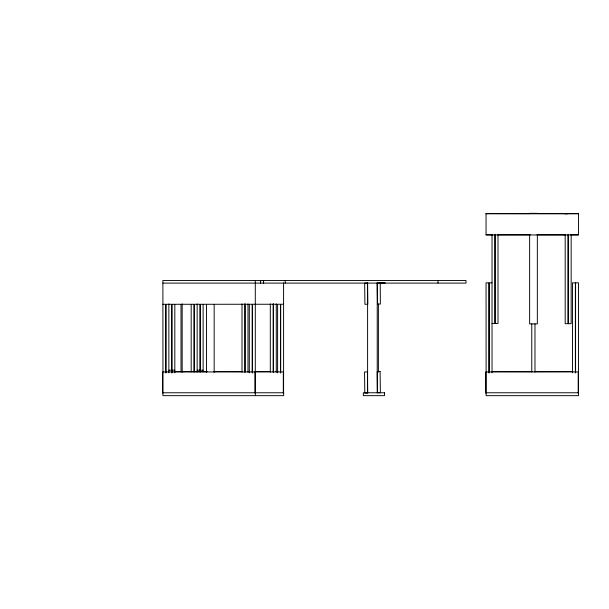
<?xml version="1.0" encoding="UTF-8"?>
<svg xmlns="http://www.w3.org/2000/svg" width="609" height="609" viewBox="0 0 609 609"><rect width="100%" height="100%" fill="white"/><g stroke="black" fill="none" stroke-linecap="round" stroke-linejoin="round"><path stroke-width="0.91" d="M181.01 371.597L183.895 371.559M529.632 213.34L537.336 213.34M575.581 213.538L578.466 213.538L578.466 234.975L486.051 234.945L486.051 213.576L488.943 213.538M489.141 213.538L494.919 213.538M495.117 213.538L498.002 213.462M572.49 213.538L575.376 213.538M486.051 213.576L530.37 213.614M536.719 213.576L578.466 213.576M486.051 213.767L578.466 213.797M565.182 213.858L568.266 213.668M486.051 234.792L492.651 234.792M498.314 234.792L530.37 234.792M536.978 234.792L565.266 234.792M570.922 234.792L578.466 234.792M492.026 282.842L489.141 282.842L489.141 372.868M384.941 282.888L377.222 282.919L377.481 304.097L380.366 304.066L380.244 283.094M380.176 283.094L385.132 283.094M162.885 283.109L465.999 283.109L465.999 280.498L162.885 280.498L162.968 395.66L283.672 395.66L283.672 392.767L162.968 392.767M162.885 304.287L283.588 304.249M492.026 323.463L494.919 323.463L494.919 234.381M168.86 370.196L174.829 370.196M197.156 370.196L203.124 370.196M174.197 371.597L207.212 371.597M213.805 371.559L242.1 371.597M247.749 371.559L249.644 371.597M255.3 371.597L270.388 371.559M276.044 371.597L277.932 371.559M491.714 371.559L532.258 371.597M534.146 371.597L572.81 371.559M486.134 392.767L578.55 392.767L578.55 395.66L486.134 395.66L486.051 282.842L488.943 282.842L488.943 372.868M578.466 392.767L578.466 282.842L575.581 282.842L575.581 372.868M578.185 393.132L578.185 371.924L485.769 371.962L485.769 393.132M575.376 372.868L575.376 282.842L572.49 282.842L572.49 372.868M571.158 234.534L571.158 323.676L565.182 323.676L565.182 234.602M568.266 234.602L568.266 323.676M568.068 234.602L568.068 323.676M537.336 235.074L537.336 323.881L529.632 323.881L529.632 235.074M534.984 323.881L534.984 372.03M531.764 323.881L531.764 372.03M498.002 234.328L498.002 323.463L495.117 323.463L495.117 234.328M492.026 234.381L492.026 372.83M438 280.498L438 283.109M378.387 303.914L378.387 372.137M377.222 282.842L377.222 392.767M367.6 282.842L367.6 392.767M285.256 280.498L285.256 283.109M283.588 282.842L283.588 392.767M283.307 393.132L283.307 371.924L162.603 371.962L162.603 393.132M280.703 304.637L280.703 372.868M280.505 304.637L280.505 372.868M277.613 304.637L277.613 372.868M276.28 303.914L276.28 372.137M273.395 303.914L273.395 372.137M273.197 303.914L273.197 372.137M270.305 303.914L270.305 372.137M263.59 280.498L263.59 283.116M263.438 280.498L263.438 283.116M260.644 280.498L260.644 283.116M260.492 280.498L260.492 283.116M255.377 392.767L255.377 395.66M255.293 280.498L255.293 392.767M255.011 371.924L255.011 393.132M252.408 304.637L252.408 372.868M252.21 304.637L252.21 372.868M249.317 304.637L249.317 372.868M247.985 303.914L247.985 372.137M245.1 303.914L245.1 372.137M244.902 303.914L244.902 372.137M242.009 303.914L242.009 372.137M214.162 304.378L214.162 372.404M206.459 304.378L206.459 372.404M203.124 304.637L203.124 371.924M200.239 304.637L200.239 371.924M200.041 304.637L200.041 371.924M197.156 303.914L197.156 372.076M194.263 304.637L194.263 371.924M194.065 304.637L194.065 371.924M191.18 304.637L191.18 371.924M182.175 303.914L182.175 372.137M181.01 304.637L181.01 371.924M174.829 304.637L174.829 372.868M171.944 304.637L171.944 372.868M171.746 304.637L171.746 372.868M168.86 303.914L168.86 372.868M165.968 304.637L165.968 372.868M165.77 304.637L165.77 372.868M367.547 283.071L364.662 283.109L364.92 304.287L367.806 304.249L367.547 283.071M380.115 371.559L377.222 371.597L377.481 392.767L380.366 392.736L380.115 371.559M367.433 371.924L364.54 371.962L364.799 393.132L367.691 393.102L367.433 371.924M384.507 392.767L363.329 392.767L363.329 395.66L384.507 395.66L384.507 392.767"/></g></svg>
